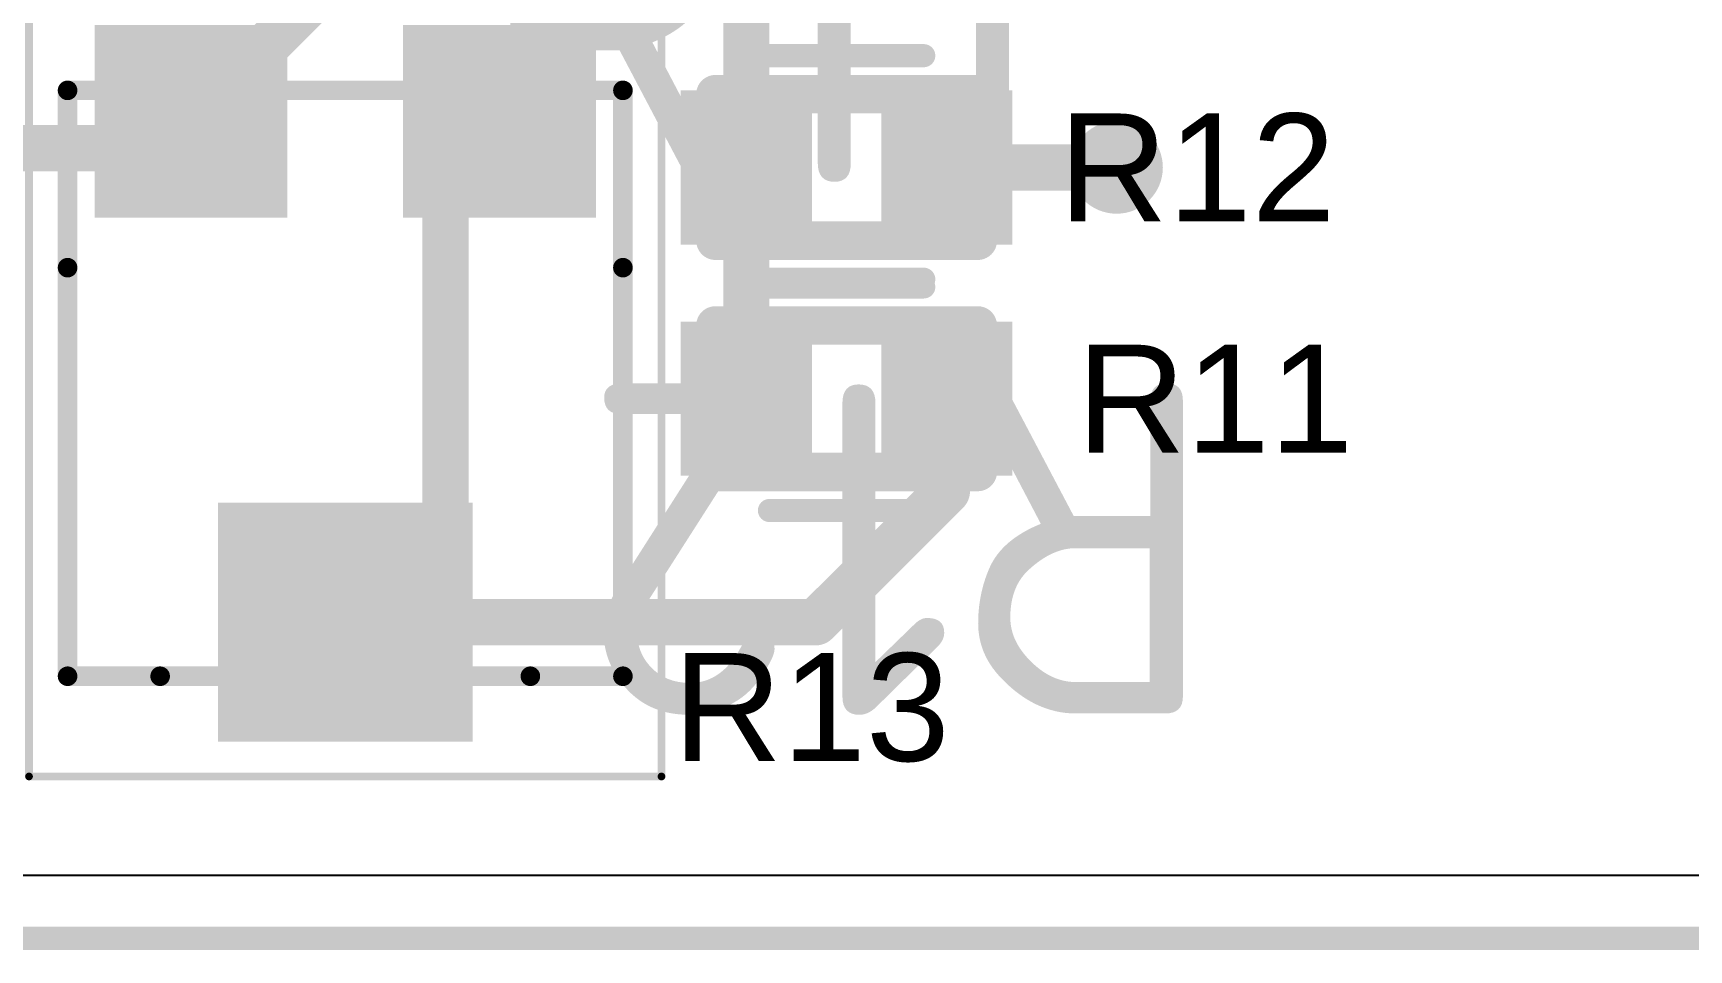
# Model space of a CAD drawing. Header units: inches. Extents: x 0 to 110, y 0 to 95.
# Drawn here: x 77.48 to 88.21, y -0.08 to 5.87 of the extents above; entities that cross this region are included whole.
import ezdxf

# ---------------------------------------------------------------- set-up
doc = ezdxf.new("R2010")
doc.units = ezdxf.units.IN
for name, color, linetype in [('Board Shape', 56, 'Continuous'), ('Bottom Layer', 5, 'Continuous'), ('Int1', 16, 'Continuous'), ('Int2', 76, 'Continuous'), ('Mechanical 13', 56, 'Continuous'), ('Panelize Outline', 56, 'Continuous'), ('Top Courtyard', 56, 'Continuous'), ('Top Layer', 1, 'Continuous'), ('Top Overlay', 2, 'Continuous'), ('Top Paste', 8, 'Continuous'), ('Top Solder', 216, 'Continuous'), ('Via Holes', 16, 'Continuous')]:
    doc.layers.add(name, color=color, linetype=linetype)
doc.styles.add('Arial', font='', dxfattribs={"height": 0.2})
doc.styles.add('GOST type B', font='', dxfattribs={"height": 0.2})
doc.styles.get('Arial').set_extended_font_data('Arial')
doc.styles.get('GOST type B').set_extended_font_data('GOST type B')

# ---------------------------------------------------------------- blocks, each defined once
blk = doc.blocks.new('3________725')
at = {"layer": 'Top Layer'}
for points in [[(-2.39999901, 1.60000061), (-1.19999887, 1.60000061), (-1.19999887, 0.4000004699999999), (-2.39999901, 0.4000004699999999)], [(2.19999941, 0.7999996699999999), (2.19999941, -0.7999996699999999), (0.69999987, -0.7999996699999999), (0.69999987, 0.7999996699999999)], [(-2.39999901, -0.4000004699999999), (-1.19999887, -0.4000004699999999), (-1.19999887, -1.60000061), (-2.39999901, -1.60000061)]]:
    blk.add_hatch(color=1, dxfattribs=at).paths.add_polyline_path(points)
at = {"layer": 'Top Paste'}
for points in [[(-2.39999901, 1.60000061), (-1.19999887, 1.60000061), (-1.19999887, 0.4000004699999999), (-2.39999901, 0.4000004699999999)], [(2.19999941, 0.7999996699999999), (2.19999941, -0.7999996699999999), (0.69999987, -0.7999996699999999), (0.69999987, 0.7999996699999999)], [(-2.39999901, -0.4000004699999999), (-1.19999887, -0.4000004699999999), (-1.19999887, -1.60000061), (-2.39999901, -1.60000061)]]:
    blk.add_hatch(color=8, dxfattribs=at).paths.add_polyline_path(points)
at = {"layer": 'Top Solder'}
for points in [[(-2.42500023, 1.62500183), (-1.17499765, 1.62500183), (-1.17499765, 0.37499925), (-2.42500023, 0.37499925)], [(2.22500063, 0.8250008899999999), (2.22500063, -0.8250008899999999), (0.67499865, -0.8250008899999999), (0.67499865, 0.8250008899999999)], [(-2.42500023, -0.37499925), (-1.17499765, -0.37499925), (-1.17499765, -1.62500183), (-2.42500023, -1.62500183)]]:
    blk.add_hatch(color=216, dxfattribs=at).paths.add_polyline_path(points)
at = {"layer": 'Mechanical 13'}
for points in [[(-2.00000108, -1.79999894, 0.127, 0.127, 0), (-2.00000108, 1.79999894, 0.127, 0.127, 0)], [(1.79999894, 1.79999894, 0.127, 0.127, 0), (-2.00000108, 1.79999894, 0.127, 0.127, 0)], [(1.79999894, -1.79999894, 0.127, 0.127, 0), (1.79999894, 1.79999894, 0.127, 0.127, 0)], [(1.79999894, -1.79999894, 0.127, 0.127, 0), (-2.00000108, -1.79999894, 0.127, 0.127, 0)]]:
    blk.add_lwpolyline(points, format="xyseb", dxfattribs=at)
for points in [[(-2.03175108, 1.79999894, 0.0635, 0.0635, 1), (-1.96825108, 1.79999894, 0.0635, 0.0635, 1)], [(-2.03175108, 1.79999894, 0.0635, 0.0635, 1), (-1.96825108, 1.79999894, 0.0635, 0.0635, 1)], [(1.76824894, 1.79999894, 0.0635, 0.0635, 1), (1.83174894, 1.79999894, 0.0635, 0.0635, 1)], [(1.76824894, 1.79999894, 0.0635, 0.0635, 1), (1.83174894, 1.79999894, 0.0635, 0.0635, 1)], [(-2.82567126, 1.55800044, 0.23999952, 0.23999952, 1), (-3.06567078, 1.55800044, 0.23999952, 0.23999952, 1)], [(-3.12567066, 1.55800044, 0.11999976, 0.11999976, 1), (-3.0056709, 1.55800044, 0.11999976, 0.11999976, 1)], [(-2.88567114, 1.55800044, 0.11999976, 0.11999976, 1), (-2.76567138, 1.55800044, 0.11999976, 0.11999976, 1)], [(-2.03175108, -1.79999894, 0.0635, 0.0635, 1), (-1.96825108, -1.79999894, 0.0635, 0.0635, 1)], [(-2.03175108, -1.79999894, 0.0635, 0.0635, 1), (-1.96825108, -1.79999894, 0.0635, 0.0635, 1)], [(1.76824894, -1.79999894, 0.0635, 0.0635, 1), (1.83174894, -1.79999894, 0.0635, 0.0635, 1)], [(1.76824894, -1.79999894, 0.0635, 0.0635, 1), (1.83174894, -1.79999894, 0.0635, 0.0635, 1)]]:
    blk.add_lwpolyline(points, format="xyseb", close=True, dxfattribs=at)
at = {"layer": 'Top Courtyard'}
for points in [[(2.45000018, 2.05000098, 0.0499999, 0.0499999, 0), (-2.64999978, 2.05000098, 0.0499999, 0.0499999, 0)], [(-2.64999978, -2.05000098, 0.0499999, 0.0499999, 0), (-2.64999978, 2.05000098, 0.0499999, 0.0499999, 0)], [(2.45000018, -2.05000098, 0.0499999, 0.0499999, 0), (2.45000018, 2.05000098, 0.0499999, 0.0499999, 0)], [(2.45000018, -2.05000098, 0.0499999, 0.0499999, 0), (-2.64999978, -2.05000098, 0.0499999, 0.0499999, 0)]]:
    blk.add_lwpolyline(points, format="xyseb", dxfattribs=at)
for points in [[(-2.66249912, 2.05000098, 0.02499868, 0.02499868, 1), (-2.63750044, 2.05000098, 0.02499868, 0.02499868, 1)], [(-2.66249912, 2.05000098, 0.02499868, 0.02499868, 1), (-2.63750044, 2.05000098, 0.02499868, 0.02499868, 1)], [(2.43750084, 2.05000098, 0.02499868, 0.02499868, 1), (2.46249952, 2.05000098, 0.02499868, 0.02499868, 1)], [(2.43750084, 2.05000098, 0.02499868, 0.02499868, 1), (2.46249952, 2.05000098, 0.02499868, 0.02499868, 1)], [(-2.66249912, -2.05000098, 0.02499868, 0.02499868, 1), (-2.63750044, -2.05000098, 0.02499868, 0.02499868, 1)], [(-2.66249912, -2.05000098, 0.02499868, 0.02499868, 1), (-2.63750044, -2.05000098, 0.02499868, 0.02499868, 1)], [(2.43750084, -2.05000098, 0.02499868, 0.02499868, 1), (2.46249952, -2.05000098, 0.02499868, 0.02499868, 1)], [(2.43750084, -2.05000098, 0.02499868, 0.02499868, 1), (2.46249952, -2.05000098, 0.02499868, 0.02499868, 1)]]:
    blk.add_lwpolyline(points, format="xyseb", close=True, dxfattribs=at)
at = {"layer": 'Top Overlay'}
for points in [[(1.79999894, 1.79999894, 0.127, 0.127, 0), (-0.8500008399999999, 1.79999894, 0.127, 0.127, 0)], [(1.79999894, 1.20000014, 0.127, 0.127, 0), (1.79999894, 1.79999894, 0.127, 0.127, 0)], [(1.79999894, -1.79999894, 0.127, 0.127, 0), (1.79999894, -1.20000014, 0.127, 0.127, 0)], [(1.79999894, -1.79999894, 0.127, 0.127, 0), (-0.8500008399999999, -1.79999894, 0.127, 0.127, 0)]]:
    blk.add_lwpolyline(points, format="xyseb", dxfattribs=at)
for points in [[(-0.8817508399999999, 1.79999894, 0.0635, 0.0635, 1), (-0.81825084, 1.79999894, 0.0635, 0.0635, 1)], [(1.76824894, 1.79999894, 0.0635, 0.0635, 1), (1.83174894, 1.79999894, 0.0635, 0.0635, 1)], [(1.76824894, 1.79999894, 0.0635, 0.0635, 1), (1.83174894, 1.79999894, 0.0635, 0.0635, 1)], [(1.76824894, 1.20000014, 0.0635, 0.0635, 1), (1.83174894, 1.20000014, 0.0635, 0.0635, 1)], [(1.76824894, -1.20000014, 0.0635, 0.0635, 1), (1.83174894, -1.20000014, 0.0635, 0.0635, 1)], [(-0.8817508399999999, -1.79999894, 0.0635, 0.0635, 1), (-0.81825084, -1.79999894, 0.0635, 0.0635, 1)], [(1.76824894, -1.79999894, 0.0635, 0.0635, 1), (1.83174894, -1.79999894, 0.0635, 0.0635, 1)], [(1.76824894, -1.79999894, 0.0635, 0.0635, 1), (1.83174894, -1.79999894, 0.0635, 0.0635, 1)]]:
    blk.add_lwpolyline(points, format="xyseb", close=True, dxfattribs=at)
blk = doc.blocks.new('0603R_726')
at = {"layer": 'Top Layer'}
for points in [[(-1.05000171, -0.47500032), (-1.05000171, 0.47500032), (-0.25000077, 0.47500032), (-0.25000077, -0.47500032)], [(0.24999823, -0.47500032), (0.24999823, 0.47500032), (1.04999917, 0.47500032), (1.04999917, -0.47500032)]]:
    blk.add_hatch(color=1, dxfattribs=at).paths.add_polyline_path(points)
at = {"layer": 'Top Paste'}
for points in [[(-1.05000171, -0.47500032), (-1.05000171, 0.47500032), (-0.25000077, 0.47500032), (-0.25000077, -0.47500032)], [(0.24999823, -0.47500032), (0.24999823, 0.47500032), (1.04999917, 0.47500032), (1.04999917, -0.47500032)]]:
    blk.add_hatch(color=8, dxfattribs=at).paths.add_polyline_path(points)
at = {"layer": 'Top Solder'}
for points in [[(-1.07500293, -0.50000154), (-1.07500293, 0.50000154), (-0.22499955, 0.50000154), (-0.22499955, -0.50000154)], [(0.22499701, -0.50000154), (0.22499701, 0.50000154), (1.07500039, 0.50000154), (1.07500039, -0.50000154)]]:
    blk.add_hatch(color=216, dxfattribs=at).paths.add_polyline_path(points)
at = {"layer": 'Panelize Outline'}
for points in [[(0.8499983, 0.47500032, 0.2499995, 0.2499995, 0), (-0.8500008399999999, 0.47500032, 0.2499995, 0.2499995, 0)], [(-0.8500008399999999, 0.47500032, 0.2499995, 0.2499995, 0), (-0.8500008399999999, -0.47500032, 0.2499995, 0.2499995, 0)], [(0.8499983, 0.47500032, 0.2499995, 0.2499995, 0), (0.8499983, -0.47500032, 0.2499995, 0.2499995, 0)], [(0.8499983, -0.47500032, 0.2499995, 0.2499995, 0), (-0.8500008399999999, -0.47500032, 0.2499995, 0.2499995, 0)]]:
    blk.add_lwpolyline(points, format="xyseb", dxfattribs=at)
for points in [[(-0.9125000799999999, 0.47500032, 0.12499848, 0.12499848, 1), (-0.7875015999999999, 0.47500032, 0.12499848, 0.12499848, 1)], [(-0.9125000799999999, 0.47500032, 0.12499848, 0.12499848, 1), (-0.7875015999999999, 0.47500032, 0.12499848, 0.12499848, 1)], [(0.78749906, 0.47500032, 0.12499848, 0.12499848, 1), (0.9124975399999999, 0.47500032, 0.12499848, 0.12499848, 1)], [(0.78749906, 0.47500032, 0.12499848, 0.12499848, 1), (0.9124975399999999, 0.47500032, 0.12499848, 0.12499848, 1)], [(-0.9125000799999999, -0.47500032, 0.12499848, 0.12499848, 1), (-0.7875015999999999, -0.47500032, 0.12499848, 0.12499848, 1)], [(-0.9125000799999999, -0.47500032, 0.12499848, 0.12499848, 1), (-0.7875015999999999, -0.47500032, 0.12499848, 0.12499848, 1)], [(0.78749906, -0.47500032, 0.12499848, 0.12499848, 1), (0.9124975399999999, -0.47500032, 0.12499848, 0.12499848, 1)], [(0.78749906, -0.47500032, 0.12499848, 0.12499848, 1), (0.9124975399999999, -0.47500032, 0.12499848, 0.12499848, 1)]]:
    blk.add_lwpolyline(points, format="xyseb", close=True, dxfattribs=at)
at = {"layer": 'Top Overlay'}
for points in [[(0.499999, 0.72499982, 0.1499997, 0.1499997, 0), (-0.499999, 0.72499982, 0.1499997, 0.1499997, 0)], [(0.499999, -0.72499982, 0.1499997, 0.1499997, 0), (-0.499999, -0.72499982, 0.1499997, 0.1499997, 0)]]:
    blk.add_lwpolyline(points, format="xyseb", dxfattribs=at)
for points in [[(-0.53749956, 0.72499982, 0.07499858, 0.07499858, 1), (-0.46249844, 0.72499982, 0.07499858, 0.07499858, 1)], [(0.46249844, 0.72499982, 0.07499858, 0.07499858, 1), (0.53749956, 0.72499982, 0.07499858, 0.07499858, 1)], [(-0.53749956, -0.72499982, 0.07499858, 0.07499858, 1), (-0.46249844, -0.72499982, 0.07499858, 0.07499858, 1)], [(0.46249844, -0.72499982, 0.07499858, 0.07499858, 1), (0.53749956, -0.72499982, 0.07499858, 0.07499858, 1)]]:
    blk.add_lwpolyline(points, format="xyseb", close=True, dxfattribs=at)
at = {"layer": 'Panelize Outline', "style": 'GOST type B'}
blk.add_text('R12', height=2.15000078, dxfattribs=at).set_placement((-2.40000028, 1.39999974))
blk = doc.blocks.new('0603R_727')
at = {"layer": 'Top Layer'}
for points in [[(-1.05000171, -0.47500032), (-1.05000171, 0.47500032), (-0.25000077, 0.47500032), (-0.25000077, -0.47500032)], [(0.24999823, -0.47500032), (0.24999823, 0.47500032), (1.04999917, 0.47500032), (1.04999917, -0.47500032)]]:
    blk.add_hatch(color=1, dxfattribs=at).paths.add_polyline_path(points)
at = {"layer": 'Top Paste'}
for points in [[(-1.05000171, -0.47500032), (-1.05000171, 0.47500032), (-0.25000077, 0.47500032), (-0.25000077, -0.47500032)], [(0.24999823, -0.47500032), (0.24999823, 0.47500032), (1.04999917, 0.47500032), (1.04999917, -0.47500032)]]:
    blk.add_hatch(color=8, dxfattribs=at).paths.add_polyline_path(points)
at = {"layer": 'Top Solder'}
for points in [[(-1.07500293, -0.50000154), (-1.07500293, 0.50000154), (-0.22499955, 0.50000154), (-0.22499955, -0.50000154)], [(0.22499701, -0.50000154), (0.22499701, 0.50000154), (1.07500039, 0.50000154), (1.07500039, -0.50000154)]]:
    blk.add_hatch(color=216, dxfattribs=at).paths.add_polyline_path(points)
at = {"layer": 'Panelize Outline'}
for points in [[(-0.8500008399999999, -0.47500032, 0.2499995, 0.2499995, 0), (-0.8500008399999999, 0.47500032, 0.2499995, 0.2499995, 0)], [(-0.8500008399999999, 0.47500032, 0.2499995, 0.2499995, 0), (0.8499983, 0.47500032, 0.2499995, 0.2499995, 0)], [(0.8499983, -0.47500032, 0.2499995, 0.2499995, 0), (0.8499983, 0.47500032, 0.2499995, 0.2499995, 0)], [(-0.8500008399999999, -0.47500032, 0.2499995, 0.2499995, 0), (0.8499983, -0.47500032, 0.2499995, 0.2499995, 0)]]:
    blk.add_lwpolyline(points, format="xyseb", dxfattribs=at)
for points in [[(-0.9125000799999999, 0.47500032, 0.12499848, 0.12499848, 1), (-0.7875015999999999, 0.47500032, 0.12499848, 0.12499848, 1)], [(-0.9125000799999999, 0.47500032, 0.12499848, 0.12499848, 1), (-0.7875015999999999, 0.47500032, 0.12499848, 0.12499848, 1)], [(0.78749906, 0.47500032, 0.12499848, 0.12499848, 1), (0.9124975399999999, 0.47500032, 0.12499848, 0.12499848, 1)], [(0.78749906, 0.47500032, 0.12499848, 0.12499848, 1), (0.9124975399999999, 0.47500032, 0.12499848, 0.12499848, 1)], [(-0.9125000799999999, -0.47500032, 0.12499848, 0.12499848, 1), (-0.7875015999999999, -0.47500032, 0.12499848, 0.12499848, 1)], [(-0.9125000799999999, -0.47500032, 0.12499848, 0.12499848, 1), (-0.7875015999999999, -0.47500032, 0.12499848, 0.12499848, 1)], [(0.78749906, -0.47500032, 0.12499848, 0.12499848, 1), (0.9124975399999999, -0.47500032, 0.12499848, 0.12499848, 1)], [(0.78749906, -0.47500032, 0.12499848, 0.12499848, 1), (0.9124975399999999, -0.47500032, 0.12499848, 0.12499848, 1)]]:
    blk.add_lwpolyline(points, format="xyseb", close=True, dxfattribs=at)
at = {"layer": 'Top Overlay'}
for points in [[(-0.499999, 0.72499982, 0.1499997, 0.1499997, 0), (0.499999, 0.72499982, 0.1499997, 0.1499997, 0)], [(-0.499999, -0.72499982, 0.1499997, 0.1499997, 0), (0.499999, -0.72499982, 0.1499997, 0.1499997, 0)]]:
    blk.add_lwpolyline(points, format="xyseb", dxfattribs=at)
for points in [[(-0.53749956, 0.72499982, 0.07499858, 0.07499858, 1), (-0.46249844, 0.72499982, 0.07499858, 0.07499858, 1)], [(0.46249844, 0.72499982, 0.07499858, 0.07499858, 1), (0.53749956, 0.72499982, 0.07499858, 0.07499858, 1)], [(-0.53749956, -0.72499982, 0.07499858, 0.07499858, 1), (-0.46249844, -0.72499982, 0.07499858, 0.07499858, 1)], [(0.46249844, -0.72499982, 0.07499858, 0.07499858, 1), (0.53749956, -0.72499982, 0.07499858, 0.07499858, 1)]]:
    blk.add_lwpolyline(points, format="xyseb", close=True, dxfattribs=at)
at = {"layer": 'Panelize Outline', "style": 'GOST type B'}
blk.add_text('R11', height=2.15000078, rotation=360, dxfattribs=at).set_placement((-2.40000028, 1.39999974))

msp = doc.modelspace()

# ---------------------------------------------------------------- hatches: boundary and pattern name
at = {"layer": 'Bottom Layer'}
h = msp.add_hatch(color=5, dxfattribs=at)
edge = h.paths.add_edge_path()
edge.add_arc((84.50000118, 5.00000016), 0.2999994, 0, 360)
at = {"layer": 'Int1'}
h = msp.add_hatch(color=16, dxfattribs=at)
edge = h.paths.add_edge_path()
edge.add_arc((84.50000118, 5.00000016), 0.2999994, 0, 360)
at = {"layer": 'Int2'}
h = msp.add_hatch(color=76, dxfattribs=at)
edge = h.paths.add_edge_path()
edge.add_arc((84.50000118, 5.00000016), 0.2999994, 0, 360)
at = {"layer": 'Top Layer'}
h = msp.add_hatch(color=1, dxfattribs=at)
edge = h.paths.add_edge_path()
edge.add_arc((84.50000118, 5.00000016), 0.2999994, 0, 360)
at = {"layer": 'Via Holes'}
h = msp.add_hatch(color=7, dxfattribs=at)
edge = h.paths.add_edge_path()
edge.add_arc((84.50000118, 5.00000016), 0.1499997, 0, 360)

# ---------------------------------------------------------------- linework, layer by layer
at = {"layer": 'Board Shape'}
msp.add_lwpolyline([(2.00000108, -2.54e-06, 0.1499997, 0.1499997, 0), (89.07179544, 5.08e-06, 0.1499997, 0.1499997, 0)], format="xyseb", dxfattribs=at)
at = {"layer": 'Int1'}
msp.add_line((89.07179798, 0.40782748), (2.00000108, 0.4078224), dxfattribs=at)
at = {"layer": 'Int2'}
msp.add_line((89.07179798, 0.40782748), (2.00000108, 0.4078224), dxfattribs=at)
at = {"layer": 'Top Layer'}
for points in [[(78.49999793999999, 5.299997019999999, 0.2999994, 0.2999994, 0), (79.39999868, 6.19999776, 0.2999994, 0.2999994, 0)], [(82.1000009, 4.99999762, 0.2999994, 0.2999994, 0), (82.1000009, 6.12499918, 0.2999994, 0.2999994, 0)], [(78.32499956, 5.124998639999999, 0.2999994, 0.2999994, 0), (78.49999793999999, 5.299997019999999, 0.2999994, 0.2999994, 0)], [(80.14999972, 4.94999772, 0.2999994, 0.2999994, 0), (80.49999901999999, 5.299997019999999, 0.2999994, 0.2999994, 0)], [(75.74999835999999, 5.124998639999999, 0.2999994, 0.2999994, 0), (78.32499956, 5.124998639999999, 0.2999994, 0.2999994, 0)], [(80.14999972, 2.64999978, 0.2999994, 0.2999994, 0), (80.14999972, 4.94999772, 0.2999994, 0.2999994, 0)], [(82.09999836, 4.99999508, 0.2999994, 0.2999994, 0), (82.1000009, 4.99999762, 0.2999994, 0.2999994, 0)], [(82.09999836, 3.49999808, 0.2999994, 0.2999994, 0), (82.09999836, 4.99999508, 0.2999994, 0.2999994, 0)], [(83.40000083999999, 4.99999762, 0.2999994, 0.2999994, 0), (83.40000338, 5.00000016, 0.2999994, 0.2999994, 0)], [(83.40000338, 5.00000016, 0.2999994, 0.2999994, 0), (84.50000118, 5.00000016, 0.2999994, 0.2999994, 0)], [(83.3999983, 2.89999928, 0.2999994, 0.2999994, 0), (83.3999983, 3.49999808, 0.2999994, 0.2999994, 0)], [(82.54999746, 2.04999844, 0.2999994, 0.2999994, 0), (83.3999983, 2.89999928, 0.2999994, 0.2999994, 0)], [(79.54999837999999, 2.04999844, 0.2999994, 0.2999994, 0), (80.14999972, 2.64999978, 0.2999994, 0.2999994, 0)], [(79.49999848, 2.04999844, 0.2999994, 0.2999994, 0), (79.54999837999999, 2.04999844, 0.2999994, 0.2999994, 0)], [(79.54999837999999, 2.04999844, 0.2999994, 0.2999994, 0), (82.54999746, 2.04999844, 0.2999994, 0.2999994, 0)]]:
    msp.add_lwpolyline(points, format="xyseb", dxfattribs=at)
for points in [[(78.42499936, 5.299997019999999, 0.1499997, 0.1499997, 1), (78.57499652, 5.299997019999999, 0.1499997, 0.1499997, 1)], [(78.42499936, 5.299997019999999, 0.1499997, 0.1499997, 1), (78.57499652, 5.299997019999999, 0.1499997, 0.1499997, 1)], [(80.42500043999999, 5.299997019999999, 0.1499997, 0.1499997, 1), (80.5749976, 5.299997019999999, 0.1499997, 0.1499997, 1)], [(78.25000098, 5.124998639999999, 0.1499997, 0.1499997, 1), (78.39999814, 5.124998639999999, 0.1499997, 0.1499997, 1)], [(78.25000098, 5.124998639999999, 0.1499997, 0.1499997, 1), (78.39999814, 5.124998639999999, 0.1499997, 0.1499997, 1)], [(80.07500114, 4.94999772, 0.1499997, 0.1499997, 1), (80.2249983, 4.94999772, 0.1499997, 0.1499997, 1)], [(80.07500114, 4.94999772, 0.1499997, 0.1499997, 1), (80.2249983, 4.94999772, 0.1499997, 0.1499997, 1)], [(82.02499978, 4.99999508, 0.1499997, 0.1499997, 1), (82.17499693999999, 4.99999508, 0.1499997, 0.1499997, 1)], [(82.02499978, 4.99999508, 0.1499997, 0.1499997, 1), (82.17499693999999, 4.99999508, 0.1499997, 0.1499997, 1)], [(82.02500232, 4.99999762, 0.1499997, 0.1499997, 1), (82.17499948, 4.99999762, 0.1499997, 0.1499997, 1)], [(82.02500232, 4.99999762, 0.1499997, 0.1499997, 1), (82.17499948, 4.99999762, 0.1499997, 0.1499997, 1)], [(83.32500225999999, 4.99999762, 0.1499997, 0.1499997, 1), (83.47499942, 4.99999762, 0.1499997, 0.1499997, 1)], [(83.32500479999999, 5.00000016, 0.1499997, 0.1499997, 1), (83.47500196, 5.00000016, 0.1499997, 0.1499997, 1)], [(83.32500479999999, 5.00000016, 0.1499997, 0.1499997, 1), (83.47500196, 5.00000016, 0.1499997, 0.1499997, 1)], [(84.42500259999998, 5.00000016, 0.1499997, 0.1499997, 1), (84.57499976, 5.00000016, 0.1499997, 0.1499997, 1)], [(82.02499978, 3.49999808, 0.1499997, 0.1499997, 1), (82.17499693999999, 3.49999808, 0.1499997, 0.1499997, 1)], [(83.32499972, 3.49999808, 0.1499997, 0.1499997, 1), (83.47499687999999, 3.49999808, 0.1499997, 0.1499997, 1)], [(83.32499972, 2.89999928, 0.1499997, 0.1499997, 1), (83.47499687999999, 2.89999928, 0.1499997, 0.1499997, 1)], [(83.32499972, 2.89999928, 0.1499997, 0.1499997, 1), (83.47499687999999, 2.89999928, 0.1499997, 0.1499997, 1)], [(80.07500114, 2.64999978, 0.1499997, 0.1499997, 1), (80.2249983, 2.64999978, 0.1499997, 0.1499997, 1)], [(80.07500114, 2.64999978, 0.1499997, 0.1499997, 1), (80.2249983, 2.64999978, 0.1499997, 0.1499997, 1)], [(79.42499989999999, 2.04999844, 0.1499997, 0.1499997, 1), (79.57499705999999, 2.04999844, 0.1499997, 0.1499997, 1)], [(79.47499979999999, 2.04999844, 0.1499997, 0.1499997, 1), (79.62499696, 2.04999844, 0.1499997, 0.1499997, 1)], [(79.47499979999999, 2.04999844, 0.1499997, 0.1499997, 1), (79.62499696, 2.04999844, 0.1499997, 0.1499997, 1)], [(79.47499979999999, 2.04999844, 0.1499997, 0.1499997, 1), (79.62499696, 2.04999844, 0.1499997, 0.1499997, 1)], [(82.47499887999999, 2.04999844, 0.1499997, 0.1499997, 1), (82.62499604, 2.04999844, 0.1499997, 0.1499997, 1)], [(82.47499887999999, 2.04999844, 0.1499997, 0.1499997, 1), (82.62499604, 2.04999844, 0.1499997, 0.1499997, 1)]]:
    msp.add_lwpolyline(points, format="xyseb", close=True, dxfattribs=at)

# ---------------------------------------------------------------- block references
msp.add_blockref('0603R_727', (82.7499996, 3.49999808))
for name, p, rotation in [('3________725', (79.49999848, 3.49999808), 270), ('0603R_726', (82.7499996, 4.99999762), 180)]:
    msp.add_blockref(name, p, dxfattribs=dict(rotation=rotation))

# ---------------------------------------------------------------- texts
at = {"layer": 'Top Overlay', "style": 'Arial'}
for s, p in [('R12', (84.12528259999999, 4.65011262)), ('R11', (84.24191178, 3.15011308)), ('R13', (81.62528252, 1.150112))]:
    msp.add_text(s, height=0.7000011399999999, dxfattribs=at).set_placement(p)

doc.saveas('drawing.dxf')
